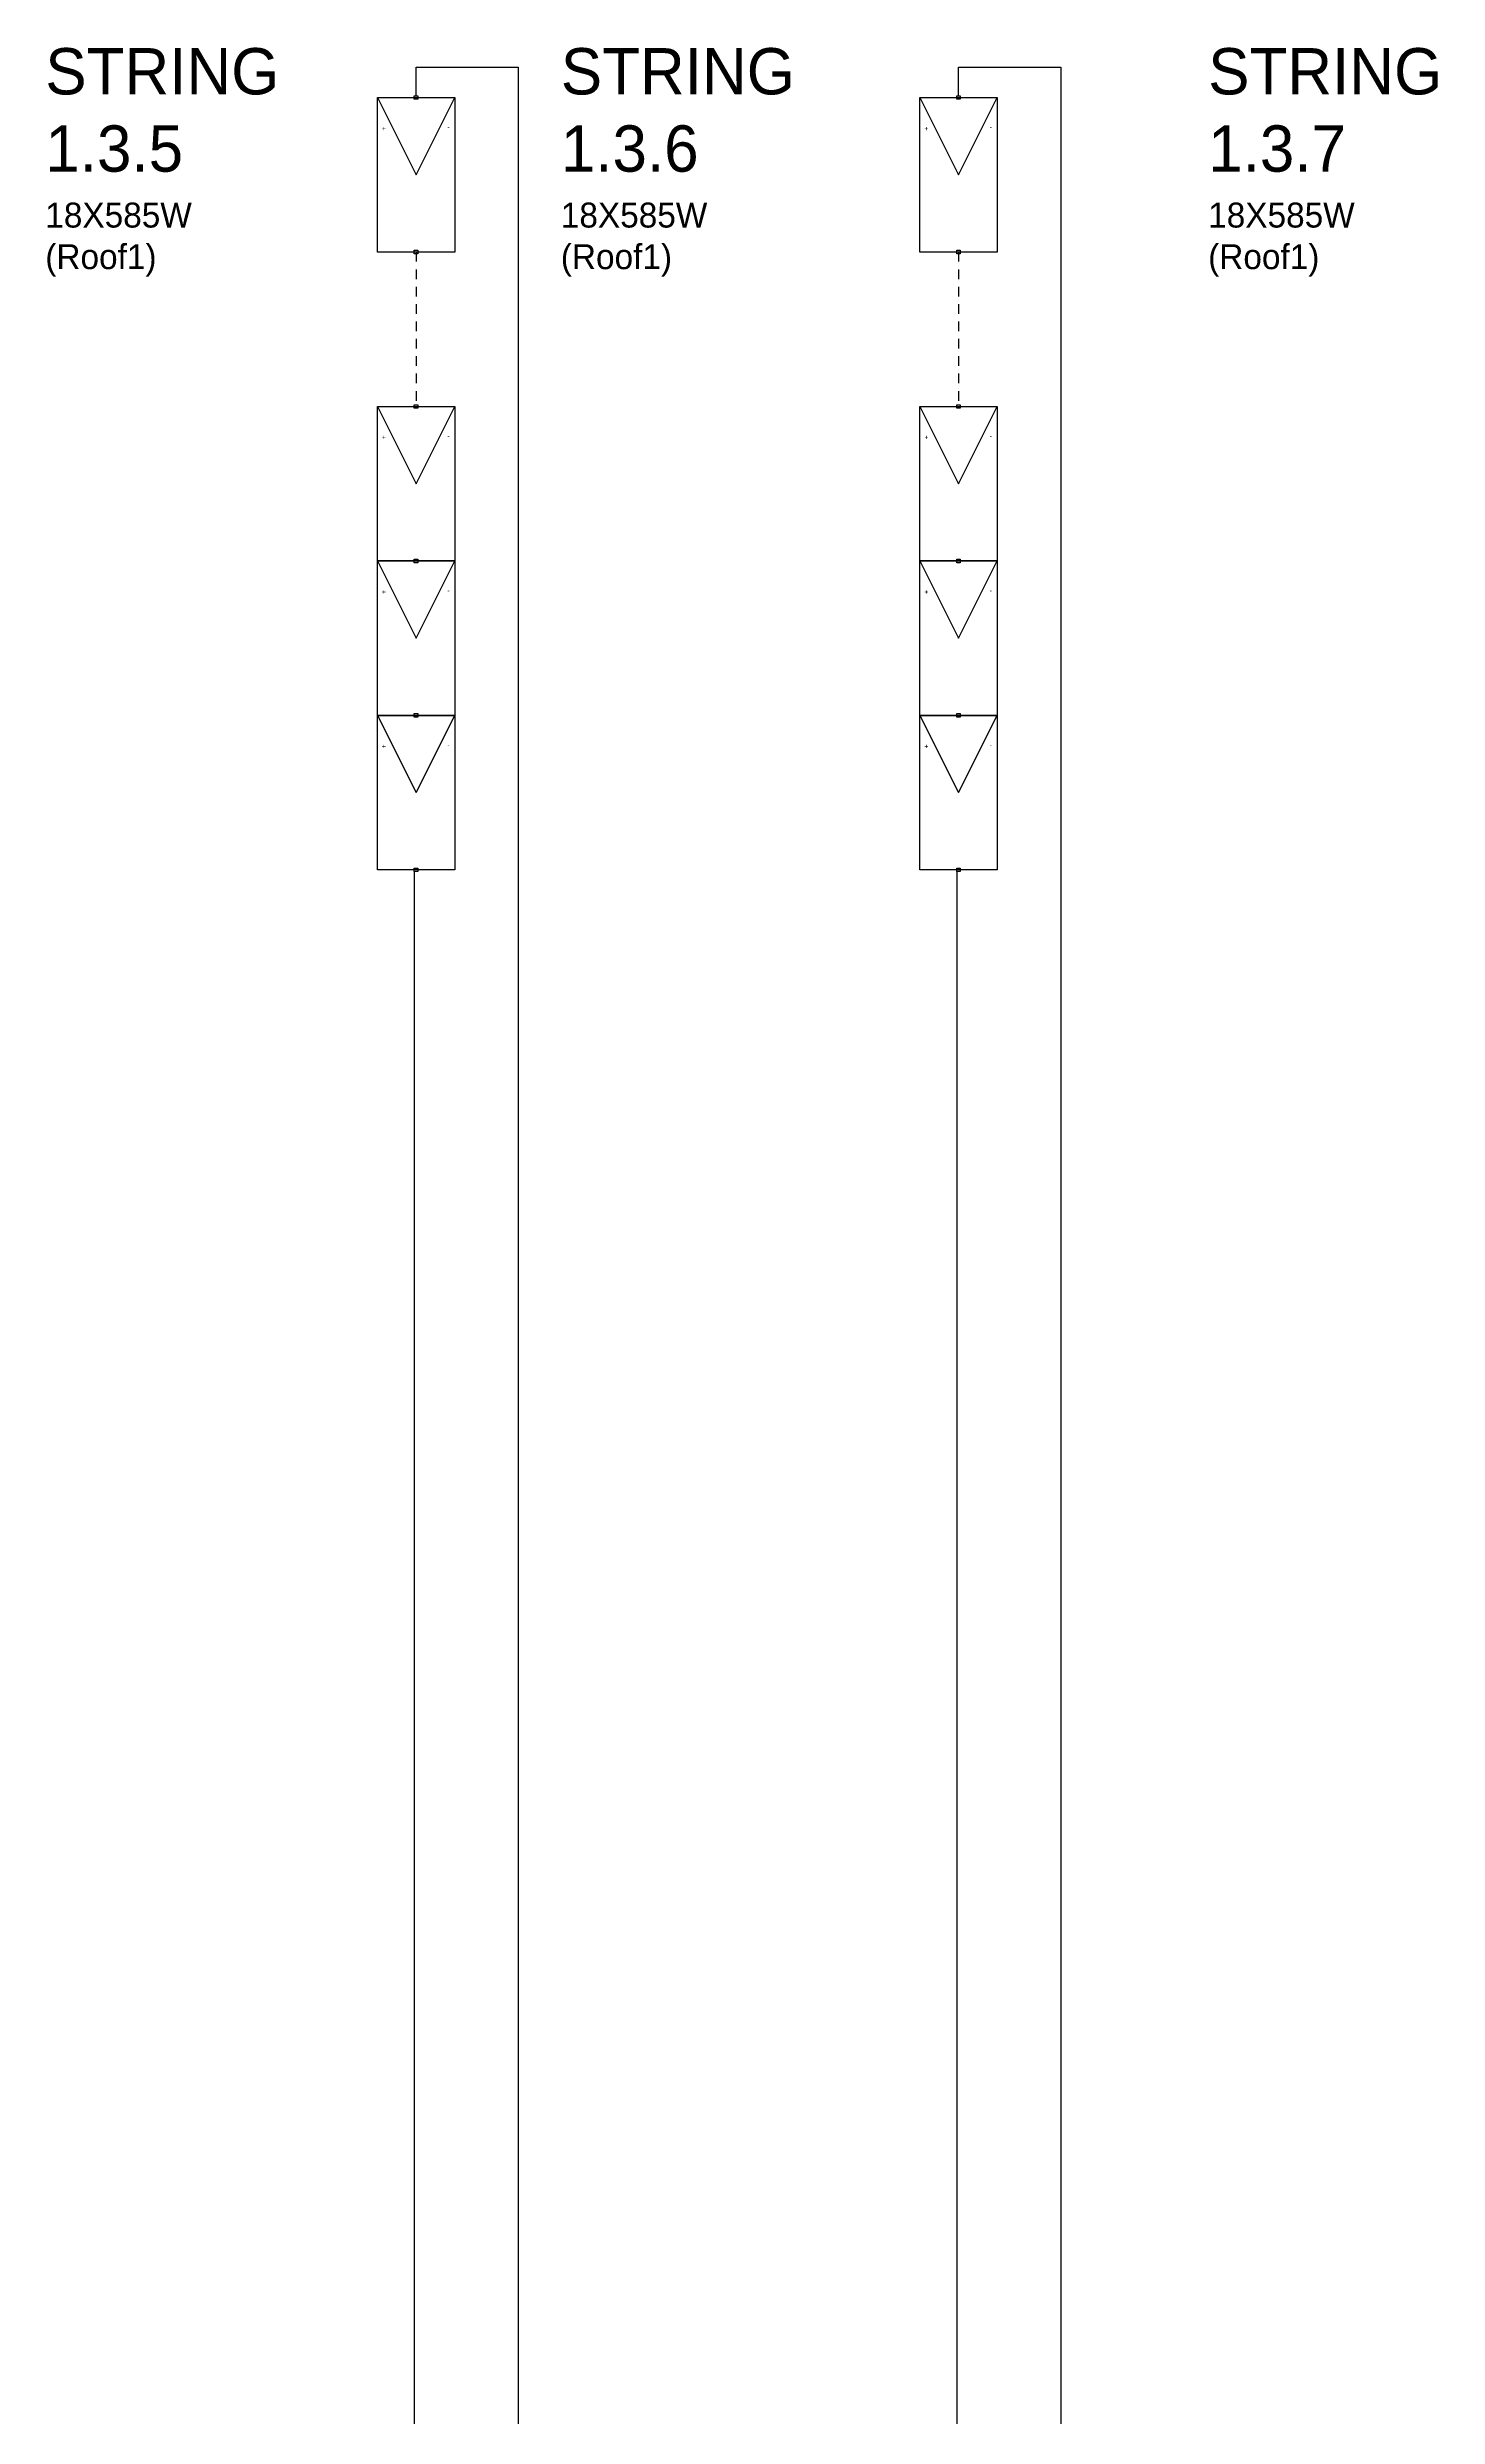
# Model space of a CAD drawing. Header units: inches. Extents: x 3 to 161, y -3 to 114.
# Drawn here: x 41.95 to 59.95, y 50.1 to 80.78 of the extents above; entities that cross this region are included whole.
import ezdxf

# ---------------------------------------------------------------- set-up
doc = ezdxf.new("R2010")
doc.units = ezdxf.units.IN
doc.header["$MEASUREMENT"] = 0
doc.linetypes.add('HIDDEN2', pattern=[0.1875, 0.125, -0.0625])
doc.layers.add('RED_12AWG', color=1, linetype='Continuous')
doc.layers.add('SYMS', color=7, linetype='Continuous')
doc.styles.add('WD', font='romans.shx')

# ---------------------------------------------------------------- blocks, each defined once
blk = doc.blocks.new('HT0_01')
for p, q in [((-0.0625, 0.0625), (0.0625, 0.0625)), ((-0.0625, -0.0625), (-0.0625, 0.0625)), ((0.0625, 0.0625), (0.0625, -0.0625)), ((0.0625, -0.0625), (-0.0625, -0.0625))]:
    blk.add_line(p, q)
at = {"style": 'WD', "flags": 1}
for tag, p in [('X4TERM01', (-0.0625, 0)), ('X2TERM01', (0, 0.0625)), ('X1TERM01', (0.0625, 0)), ('X8TERM01', (0, -0.0625))]:
    blk.add_attdef(tag, p, '', height=0.01, dxfattribs=at)
blk = doc.blocks.new('PVM')
at = {"color": 5}
for p, q in [((2, 1), (1, 0.5)), ((1, 0.5), (2, 0))]:
    blk.add_line(p, q, dxfattribs=at)
blk.add_lwpolyline([(0, 1), (2, 1), (2, 0), (0, 0)], close=True, dxfattribs=at)
at = {"layer": 'SYMS', "color": 5, "xscale": 0.3699338068975089, "yscale": 0.3699338068975089, "zscale": 0.3699338068975089}
for p in [(0, 0.5), (2, 0.5)]:
    blk.add_blockref('HT0_01', p, dxfattribs=at)
at = {"color": 5, "char_height": 0.065, "attachment_point": 1}
for s, insert, rotation in [('+', (1.625, 0.883), 180), ('-', (1.57, 0.067), 90)]:
    blk.add_mtext_dynamic_manual_height_columns(s, width=0.09892, gutter_width=0.325, heights=[0], dxfattribs=dict(at, insert=insert, rotation=rotation))

msp = doc.modelspace()

# ---------------------------------------------------------------- linework, layer by layer
at = {"layer": 'RED_12AWG'}
for p, q in [((46.72, 80.151), (46.72, 80.521)), ((46.72, 80.521), (48.044, 80.521)), ((48.044, 80.521), (48.044, 32.724)), ((53.743, 80.151), (53.743, 80.521)), ((53.743, 80.521), (55.067, 80.521)), ((55.067, 80.521), (55.067, 32.724)), ((46.697, 70.105), (46.697, 33.625)), ((53.72, 70.105), (53.72, 33.625))]:
    msp.add_line(p, q, dxfattribs=at)
at = {"layer": 'RED_12AWG', "linetype": 'HIDDEN2'}
for p, q in [((46.72, 78.128), (46.72, 76.128)), ((53.743, 78.128), (53.743, 76.128))]:
    msp.add_line(p, q, dxfattribs=at)

# ---------------------------------------------------------------- block references
at = {"layer": 'SYMS', "rotation": 90}
for p in [(47.22, 78.128), (54.243, 78.128), (47.22, 74.128), (54.243, 74.128), (47.22, 72.128), (54.243, 72.128), (47.22, 70.128), (54.243, 70.128)]:
    msp.add_blockref('PVM', p, dxfattribs=at)

# ---------------------------------------------------------------- texts
at = {"char_height": 0.6, "attachment_point": 1}
for s, insert in [('{\\C240;\\c2367469;STRING 1.3.5^J\\H0.53846x;\\C256;\\c0;18X585W^J(Roof1)}', (41.919, 80.768)), ('{\\C240;\\c2367469;STRING 1.3.6^J\\H0.53846x;\\C256;\\c0;18X585W^J(Roof1)}', (48.594, 80.768)), ('{\\C240;\\c2367469;STRING 1.3.7^J\\H0.53846x;\\C256;\\c0;18X585W^J(Roof1)}', (56.976, 80.768))]:
    msp.add_mtext_dynamic_manual_height_columns(s, width=1.91071, gutter_width=0.325, heights=[0], dxfattribs=dict(at, insert=insert))

doc.saveas('drawing.dxf')
